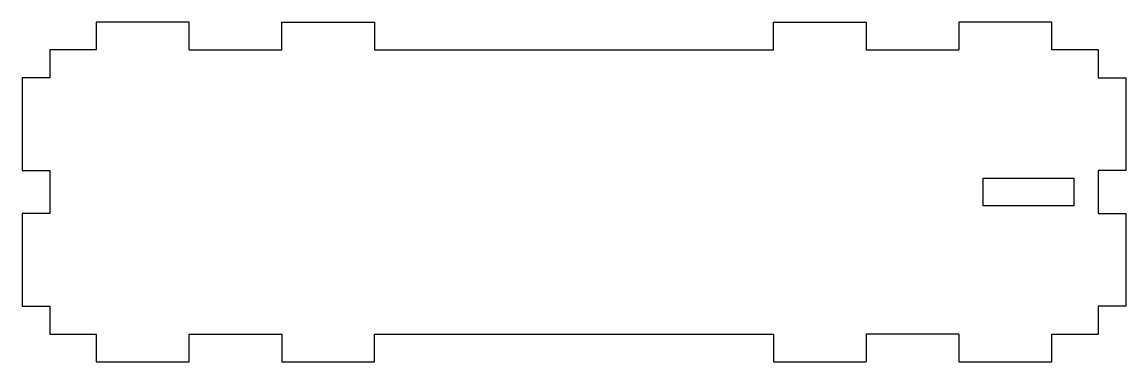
# Model space of a CAD drawing. Extents: x 0 to 119, y -3 to 34.
import ezdxf

# ---------------------------------------------------------------- set-up
doc = ezdxf.new("R2010")
doc.units = 0
doc.layers.get('0').update_dxf_attribs({"linetype": 'continuous'})

# ---------------------------------------------------------------- blocks, each defined once
blk = doc.blocks.new('PAD005')
at = {"color": 0}
for p, q in [((18, 33.65), (8, 33.65)), ((8, 33.65), (8, 30.65)), ((18, 30.65), (18, 33.65)), ((28, 33.65), (38, 33.65)), ((28, 30.65), (28, 33.65)), ((38, 33.65), (38, 30.65)), ((81, 33.65), (91, 33.65)), ((81, 30.65), (81, 33.65)), ((91, 33.65), (91, 30.65)), ((111, 33.65), (101, 33.65)), ((101, 33.65), (101, 30.65)), ((111, 30.65), (111, 33.65)), ((8, 30.65), (3, 30.65)), ((3, 30.65), (3, 27.65)), ((18, 30.65), (28, 30.65)), ((38, 30.65), (81, 30.65)), ((91, 30.65), (101, 30.65)), ((116, 30.65), (111, 30.65)), ((116, 30.65), (116, 27.65)), ((3, 27.65), (0, 27.65)), ((0, 27.65), (0, 17.65)), ((116, 27.65), (119, 27.65)), ((119, 27.65), (119, 17.65)), ((0, 17.65), (3, 17.65)), ((3, 17.65), (3, 13)), ((103.6, 16.825), (113.4, 16.825)), ((103.6, 13.825), (103.6, 16.825)), ((113.4, 16.825), (113.4, 13.825)), ((116, 17.65), (116, 13)), ((119, 17.65), (116, 17.65)), ((113.4, 13.825), (103.6, 13.825)), ((3, 13), (0, 13)), ((0, 13), (0, 3)), ((116, 13), (119, 13)), ((119, 13), (119, 3)), ((0, 3), (3, 3)), ((3, 3), (3, 0)), ((116, 3), (116, 0)), ((119, 3), (116, 3)), ((3, 0), (8, 0)), ((8, 0), (8, -3)), ((18, -3), (18, 0)), ((18, 0), (28, 0)), ((28, 0), (28, -3)), ((38, -3), (38, 0)), ((38, 0), (81, 0)), ((81, 0), (81, -3)), ((91, 0), (91, -3)), ((101, 0), (91, 0)), ((101, 0), (101, -3)), ((111, -3), (111, 0)), ((111, 0), (116, 0)), ((8, -3), (18, -3)), ((28, -3), (38, -3)), ((81, -3), (91, -3)), ((101, -3), (111, -3))]:
    blk.add_line(p, q, dxfattribs=at)

msp = doc.modelspace()

# ---------------------------------------------------------------- block references
at = {"color": 0}
msp.add_blockref('PAD005', (0, 0), dxfattribs=at)

doc.saveas('drawing.dxf')
